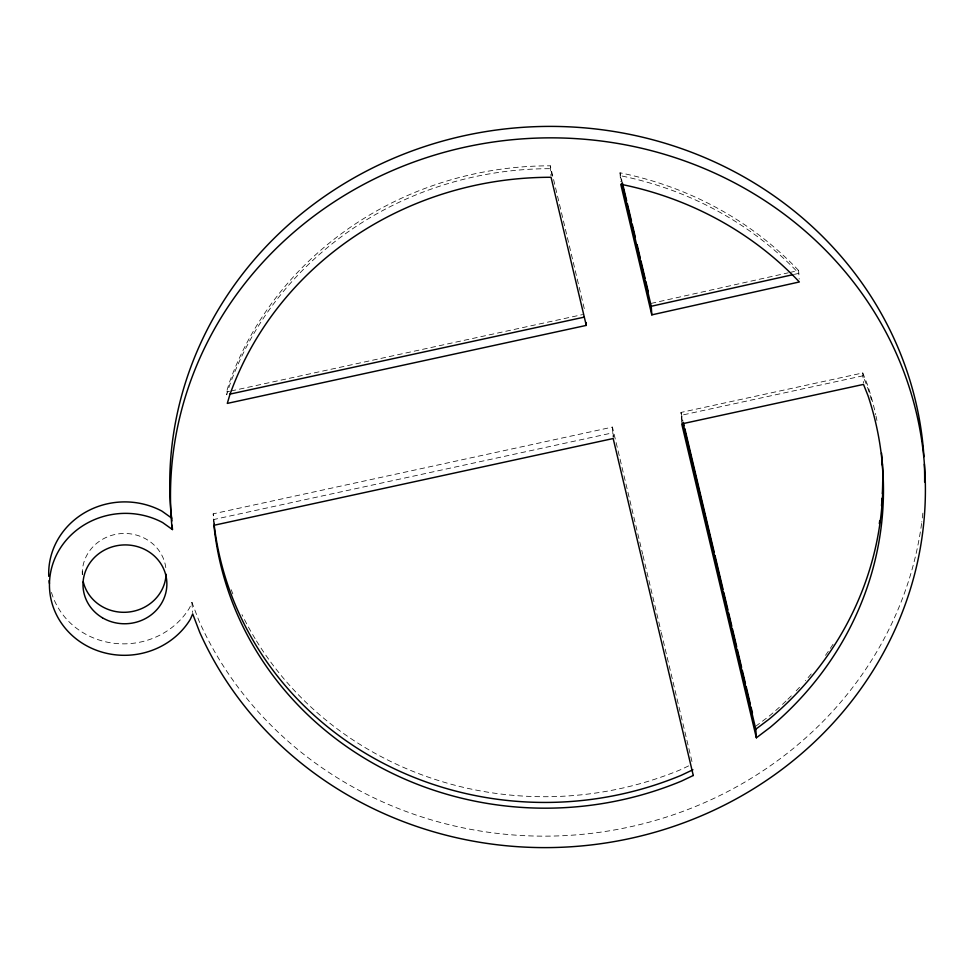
<?xml version="1.0" encoding="UTF-8"?>
<svg xmlns="http://www.w3.org/2000/svg" width="974" height="974" viewBox="0 0 974 974"><rect width="100%" height="100%" fill="white"/><g stroke="black" fill="none" stroke-linecap="round" stroke-linejoin="round"><path stroke-width="0.73" stroke-dasharray="4.87 3.65" d="M552.258 176.014L550.517 168.685A335.604 315.357 -3.7 0 0 229.267 386.264L226.735 394.811L226.552 391.95L229.073 383.403A335.604 315.357 -3.7 0 1 550.322 165.823L584.838 311.01M921.599 523.501A377.547 354.779 -3.7 0 1 597.817 832.551A377.547 354.779 -3.7 0 1 198.988 620.888L191.951 602.456L189.601 607.825A75.509 70.956 -3.7 0 1 114.396 643.327A75.509 70.956 -3.7 0 1 51.293 591.851M755.617 726.348L769.363 715.975A335.604 315.357 -3.7 0 0 779.48 707.148M688.63 765.893L680.802 769.618A335.604 315.357 -3.7 0 1 255.833 639.881M651.07 303.413L788.295 272.805M789.768 272.477L798.619 270.504L799.179 279.1M794.382 274.351L798.802 273.365A335.604 315.357 -3.7 0 0 620.194 175.661L621.595 181.541M226.552 391.95L229.523 391.304M231.008 390.988L582.574 314.59M213.854 523.854L213.196 513.834L612.439 427.087L642.657 554.182M681.642 422.46L680.984 412.44L862.769 372.945L867.25 384.182A335.604 315.357 -3.7 0 1 875.699 414.632M680.984 412.44L683.091 421.279M682.579 421.206L681.179 415.301L862.952 375.806L867.432 387.055A335.604 315.357 -3.7 0 1 871.45 399.997M798.619 270.504A335.604 315.357 -3.7 0 0 620.012 172.8L622.106 181.602M643.01 555.655L660.92 631.03M661.273 632.503L692.551 764.03M613.864 437.241L612.804 432.809L213.574 519.556A335.604 315.357 -3.7 0 0 214.061 524.036M862.769 372.945L863.414 382.965M620.012 172.8L620.572 181.395M612.439 427.087L613.084 437.107M550.322 165.823L550.98 175.844M191.951 602.456L192.596 612.476M82.291 571.531L82.473 574.392M922.841 513.152A377.547 354.779 -3.7 0 1 921.794 522.027M833.038 644.301A335.604 315.357 -3.7 0 1 824.735 656.427M811.232 673.911A335.604 315.357 -3.7 0 1 805.474 680.668M799.52 687.279A335.604 315.357 -3.7 0 1 795.454 691.589M791.314 695.838A335.604 315.357 -3.7 0 1 787.077 700.014M786.006 701.036A335.604 315.357 -3.7 0 1 780.576 706.138M255.078 638.64A335.604 315.357 -3.7 0 1 242.015 614.655M232.847 593.933A335.604 315.357 -3.7 0 1 231.203 589.708M214.45 524.268A335.604 315.357 -3.7 0 1 213.196 513.834M876.016 416.093A335.604 315.357 -3.7 0 1 876.941 420.5M82.279 574.465A41.955 39.423 -3.7 0 1 122.054 533.521A41.955 39.423 -3.7 0 1 166.03 569.814"/><path stroke-width="1.46" d="M756.36 737.805L681.727 423.897L863.512 384.401L867.992 395.639A335.604 315.357 -3.7 0 1 770.105 727.432L756.36 737.805L755.8 729.209L769.545 718.836A335.604 315.357 -3.7 0 0 881.519 453.068M692.916 769.764L681.167 775.341A335.604 315.357 -3.7 0 1 214.061 524.036M651.801 314.87L620.755 184.256A335.604 315.357 -3.7 0 1 799.362 281.961L651.801 314.87L651.253 306.274L792.897 274.68M229.706 394.166L584.242 317.134M586.275 325.401L227.295 403.406L229.815 394.86A335.604 315.357 -3.7 0 1 551.065 177.28L586.275 325.401L586.092 322.54M171.899 520.968L171.716 518.107L161.879 511.094A75.509 70.956 -3.7 0 0 85.091 512.458A75.509 70.956 -3.7 0 0 48.761 576.352M172.447 529.564L162.621 522.551A75.509 70.956 -3.7 0 0 59.524 549.397A75.509 70.956 -3.7 0 0 87.246 646.115A75.509 70.956 -3.7 0 0 190.344 619.281L192.694 613.912L199.731 632.333A377.547 354.779 -3.7 0 0 822.677 734.006A377.547 354.779 -3.7 0 0 672.644 156.851A377.547 354.779 -3.7 0 0 171.753 524.682L172.447 529.564L172.179 525.266M683.444 422.753L684.138 425.711M684.844 428.657L714.271 552.453M714.977 555.399L723.037 589.294M723.731 592.241L727.943 609.919M728.637 612.865L731.791 626.136M732.497 629.082L736.697 646.76M737.403 649.719L741.604 667.397M742.298 670.343L745.451 683.614M746.157 686.56L750.357 704.239M751.064 707.185L752.464 713.09M682.92 422.679L755.8 729.209M622.459 183.075L626.647 200.681M627.341 203.627L631.529 221.232M632.223 224.166L635.365 237.376M637.106 244.718L640.247 257.915M640.941 260.849L645.129 278.467M645.835 281.401L648.27 291.676M621.948 183.002L651.253 306.274M171.716 518.107L171.01 513.225A377.547 354.779 -3.7 0 1 520.165 127.521A377.547 354.779 -3.7 0 1 923.949 456.721M49.455 583.475A75.509 70.956 -3.7 0 1 49.09 580.626M924.35 464.148A377.547 354.779 -3.7 0 1 924.643 481.984M882.164 460.678A335.604 315.357 -3.7 0 1 882.407 465.182M882.7 481.692A335.604 315.357 -3.7 0 1 882.334 493.696M882.079 498.201A335.604 315.357 -3.7 0 1 881.494 505.689M879.753 520.615A335.604 315.357 -3.7 0 1 879.315 523.598M166.091 574.234A41.955 39.423 -3.7 0 1 127.898 612.122A41.955 39.423 -3.7 0 1 83.253 581.77M693.281 775.487L681.544 781.075A335.604 315.357 -3.7 0 1 213.939 525.29L613.182 438.531L693.281 775.487M102.44 617.784A41.955 39.423 -3.7 0 0 166.834 585.691A41.955 39.423 -3.7 0 0 105.521 549.531A41.955 39.423 -3.7 0 0 102.44 617.784"/></g></svg>
